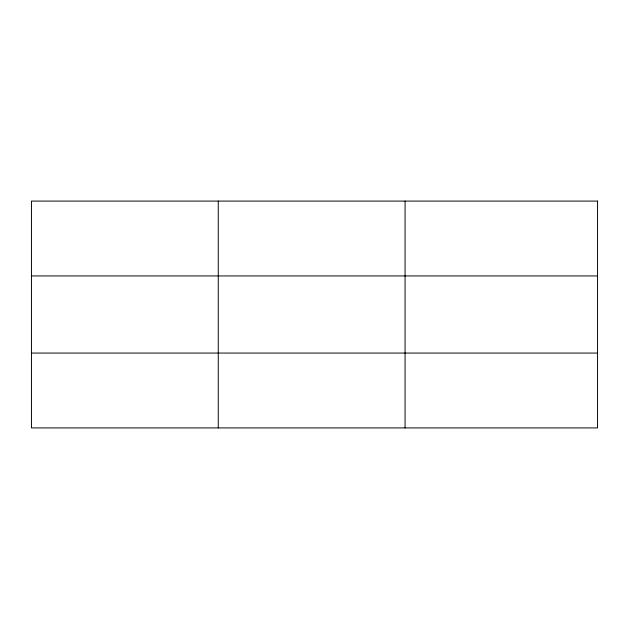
<?xml version="1.0" encoding="UTF-8"?>
<svg xmlns="http://www.w3.org/2000/svg" width="629" height="629" viewBox="0 0 629 629"><rect width="100%" height="100%" fill="white"/><g stroke="black" fill="none" stroke-linecap="round" stroke-linejoin="round"><path stroke-width="0.94" d="M218.263 427.917L218.263 201.083M405.076 427.917L405.076 201.083M31.45 275.934L597.55 275.934M31.45 353.066L597.55 353.066M597.55 201.083L597.55 427.917L31.45 427.917L31.45 201.083L597.55 201.083"/></g></svg>
